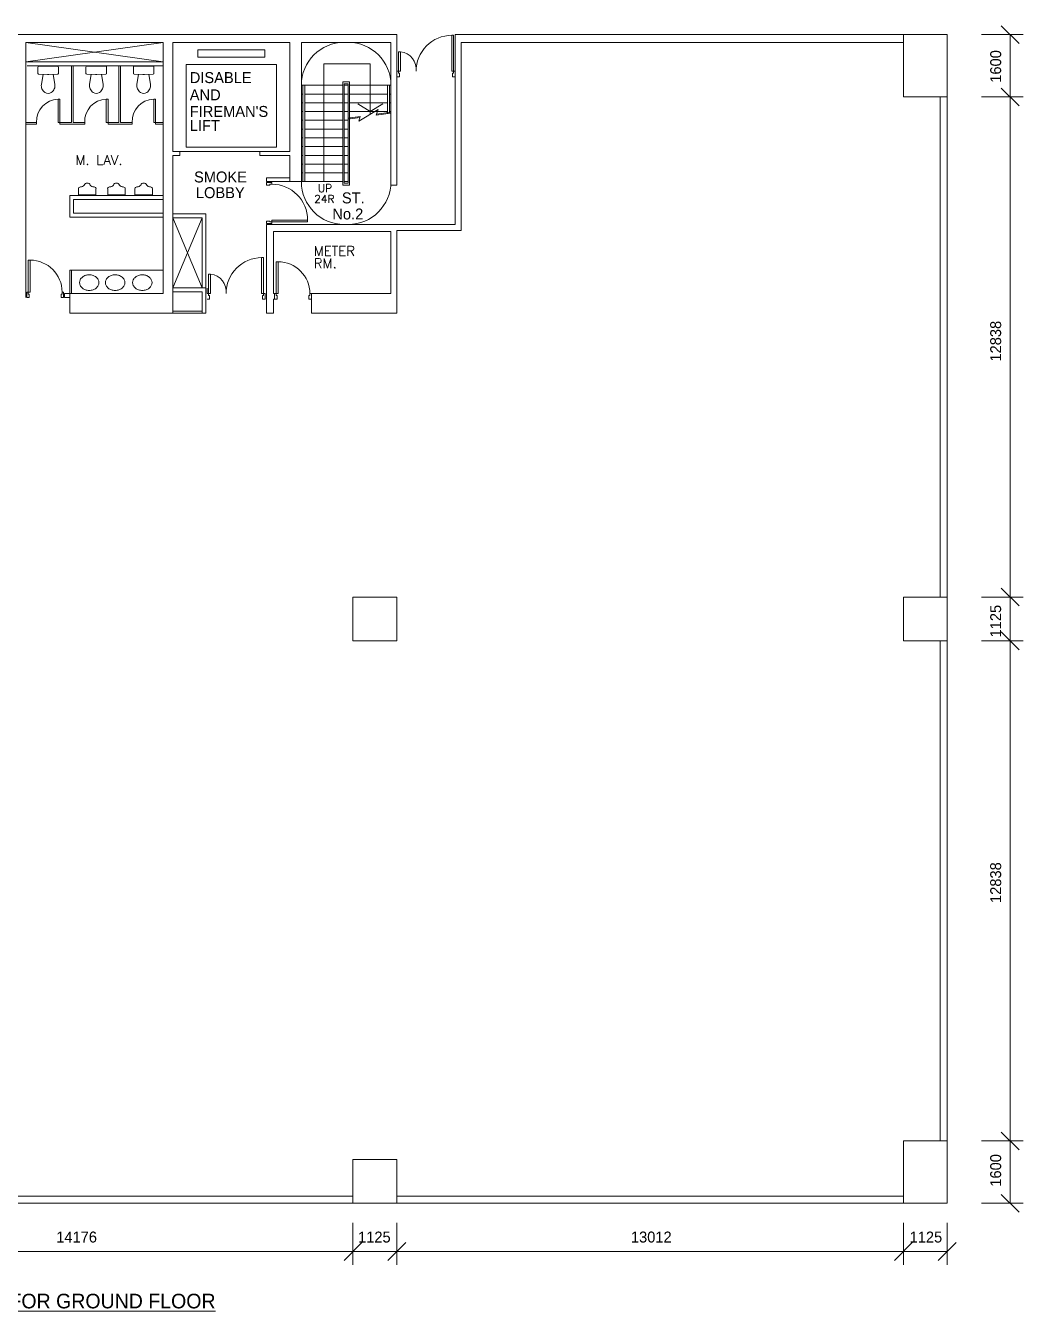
# Model space of a CAD drawing. Header units: millimetres. Extents: x 6000 to 109346, y -40506 to 46154.
# Drawn here: x 29015 to 54635, y 13152 to 46154 of the extents above; entities that cross this region are included whole.
import ezdxf
from ezdxf.enums import TextEntityAlignment as Align

# ---------------------------------------------------------------- set-up
doc = ezdxf.new("R2010")
doc.units = ezdxf.units.MM
doc.layers.get('0').update_dxf_attribs({"lineweight": 9})
doc.layers.add('ARCH', color=7, linetype='Continuous', lineweight=5, true_color=0xa0a0a0)
doc.styles.add('20S', font='SIMPLEX.shx', dxfattribs={"height": 200})
doc.styles.add('25S', font='simplex', dxfattribs={"height": 250})

msp = doc.modelspace()

# ---------------------------------------------------------------- linework, layer by layer
at = {"lineweight": 15}
for p, q in [((53558.5, 45925.6), (54635.2, 45925.6)), ((54068.5, 46154), (54525.3, 45697.2)), ((54296.9, 15925.6), (54296.9, 45925.6)), ((54068.5, 44554), (54525.3, 44097.2)), ((53558.5, 44325.6), (54635.2, 44325.6)), ((54068.5, 31716.5), (54525.3, 31259.7)), ((53558.5, 31488.1), (54635.2, 31488.1)), ((53558.5, 30363.1), (54635.2, 30363.1)), ((54068.5, 30591.5), (54525.3, 30134.7)), ((53558.5, 17525.6), (54635.2, 17525.6)), ((54068.5, 17754), (54525.3, 17297.2)), ((53558.5, 15925.6), (54635.2, 15925.6)), ((54068.5, 16154), (54525.3, 15697.2)), ((37419.7, 15425.6), (37419.7, 14348.9)), ((38544.7, 15425.6), (38544.7, 14348.9)), ((51556.3, 15425.6), (51556.3, 14348.9)), ((52681.3, 15425.6), (52681.3, 14348.9)), ((37648.1, 14915.6), (37191.3, 14458.8)), ((38773.1, 14915.6), (38316.3, 14458.8)), ((51784.7, 14915.6), (51327.9, 14458.8)), ((52909.7, 14915.6), (52452.9, 14458.8)), ((7681.3, 14687.2), (52681.3, 14687.2))]:
    msp.add_line(p, q, dxfattribs=at)
at = {"layer": 'ARCH', "lineweight": 15}
for p, q in [((38544.7, 45925.6), (8961.3, 45925.6)), ((8961.3, 45925.6), (38544.7, 45925.6)), ((40044.7, 45925.6), (52681.3, 45925.6)), ((52681.3, 45925.6), (52681.3, 15925.6)), ((40194.7, 45725.6), (51556.3, 45725.6)), ((52501.3, 44325.6), (52501.3, 31488.1)), ((38394.7, 42062.6), (38544.7, 42062.6)), ((38544.7, 40900.6), (40194.7, 40900.6)), ((35404.9, 39135.6), (35374.9, 39135.6)), ((37419.7, 30363.1), (37419.7, 31488.1)), ((51556.3, 30363.1), (51556.3, 31488.1)), ((52501.3, 30363.1), (52501.3, 17525.6)), ((37419.7, 15925.6), (37419.7, 17050.6)), ((52681.3, 15925.6), (7681.3, 15925.6)), ((37419.7, 16105.6), (23243.8, 16105.6)), ((51556.3, 16105.6), (38544.7, 16105.6))]:
    msp.add_line(p, q, dxfattribs=at)
at = {"layer": 'ARCH', "linetype": 'ByBlock', "lineweight": 9}
for p, q in [((38544.7, 45925.6), (38544.7, 42062.6)), ((39954.7, 45908.3), (39954.7, 44983.3)), ((39954.7, 45908.3), (40004.7, 45908.3)), ((40004.7, 44983.3), (40004.7, 45908.3)), ((40044.7, 45925.6), (40044.7, 41050.6)), ((29014.7, 45725.6), (32544.7, 45225.6)), ((29014.7, 45225.6), (32544.7, 45725.6)), ((32544.7, 45725.6), (29014.7, 45725.6)), ((29014.7, 45725.6), (29014.7, 39175.6)), ((32544.7, 45725.6), (32544.7, 39275.6)), ((32794.7, 45725.6), (32794.7, 42925.6)), ((35794.7, 45725.6), (32794.7, 45725.6)), ((35794.7, 45725.6), (35794.7, 42925.6)), ((36094.7, 45725.6), (36094.7, 42055.6)), ((36094.7, 45725.6), (37194.7, 45725.6)), ((38394.7, 45725.6), (37194.7, 45725.6)), ((38394.7, 45725.6), (38394.7, 42062.6)), ((40194.7, 45725.6), (40194.7, 40900.6)), ((32544.7, 45225.6), (29014.7, 45225.6)), ((33431.7, 45534.6), (35157.6, 45534.6)), ((33431.7, 45350), (33431.7, 45534.6)), ((35157.6, 45350), (33431.7, 45350)), ((35157.6, 45534.6), (35157.6, 45350)), ((38592.7, 45483.3), (38592.7, 44983.3)), ((38592.7, 45483.3), (38642.7, 45483.3)), ((38642.7, 44983.3), (38642.7, 45483.3)), ((29049.9, 45125.6), (30704.7, 45125.6)), ((30191.3, 43670.6), (30191.3, 45125.6)), ((30231.3, 43670.6), (30231.3, 45125.6)), ((32544.7, 45125.6), (30704.7, 45125.6)), ((31408, 43670.6), (31408, 45125.6)), ((31448, 43670.6), (31448, 45125.6)), ((33134.6, 43036.5), (33134.6, 45154.3)), ((33134.6, 45154.3), (35454.7, 45154.3)), ((35454.7, 45154.3), (35454.7, 43036.5)), ((36669.7, 45175.6), (37863.7, 45175.6)), ((36669.7, 45175.6), (36669.7, 42150.6)), ((37863.7, 43881.5), (37863.7, 45175.6)), ((38544.7, 44983.3), (38592.7, 44983.3)), ((38592.7, 44983.3), (38642.7, 44983.3)), ((38592.7, 44983.3), (38592.7, 44933.3)), ((38592.7, 44933.3), (38617.7, 44933.3)), ((38617.7, 44933.3), (38617.7, 44843.3)), ((39954.7, 44983.3), (40004.7, 44983.3)), ((39979.7, 44933.3), (39979.7, 44843.3)), ((40004.7, 44933.3), (39979.7, 44933.3)), ((40044.7, 44983.3), (40004.7, 44983.3)), ((40004.7, 44983.3), (40004.7, 44933.3)), ((40044.7, 44843.3), (40044.7, 44983.3)), ((37156.7, 44625.6), (36094.7, 44625.6)), ((36132.7, 42150.6), (36132.7, 44625.6)), ((36182.7, 42150.6), (36182.7, 44625.6)), ((37156.7, 42062.6), (37156.7, 44713.6)), ((37332.7, 44713.6), (37156.7, 44713.6)), ((37194.7, 42112.6), (37194.7, 44663.6)), ((37294.7, 44663.6), (37194.7, 44663.6)), ((37294.7, 44625.6), (37194.7, 44625.6)), ((37294.7, 42112.6), (37294.7, 44663.6)), ((37332.7, 42062.6), (37332.7, 44713.6)), ((38394.7, 44625.6), (37332.7, 44625.6)), ((38306.7, 43897.3), (38306.7, 44625.6)), ((38356.7, 43904.2), (38356.7, 44625.6)), ((38394.7, 44625.6), (38394.7, 44625.6)), ((38617.7, 44843.3), (38544.7, 44843.3)), ((39979.7, 44843.3), (40044.7, 44843.3)), ((29848, 43670.6), (29848, 44270.6)), ((29893, 44270.6), (29848, 44270.6)), ((29893, 43670.6), (29893, 44270.6)), ((31084.7, 43670.6), (31084.7, 44270.6)), ((31129.7, 44270.6), (31084.7, 44270.6)), ((31129.7, 43670.6), (31129.7, 44270.6)), ((32301.3, 43670.6), (32301.3, 44270.6)), ((32346.3, 44270.6), (32301.3, 44270.6)), ((32346.3, 43670.6), (32346.3, 44270.6)), ((36132.7, 44400.6), (36094.7, 44400.6)), ((37156.7, 44400.6), (36182.7, 44400.6)), ((37294.7, 44400.6), (37194.7, 44400.6)), ((38306.7, 44400.6), (37332.7, 44400.6)), ((38394.7, 44400.6), (38356.7, 44400.6)), ((36132.7, 44175.6), (36094.7, 44175.6)), ((36132.7, 43950.6), (36094.7, 43950.6)), ((37156.7, 44175.6), (36182.7, 44175.6)), ((37156.7, 43950.6), (36182.7, 43950.6)), ((37294.7, 44175.6), (37194.7, 44175.6)), ((37294.7, 43950.6), (37194.7, 43950.6)), ((38306.7, 44175.6), (37332.7, 44175.6)), ((38306.7, 43950.6), (37332.7, 43950.6)), ((37566.2, 43705.1), (38062.9, 43999.6)), ((38062.9, 43999.6), (38014.8, 43856.8)), ((38014.8, 43856.8), (38388.7, 43908.6)), ((38023.7, 43883.3), (38388.7, 43933.8)), ((38394.7, 44175.6), (38356.7, 44175.6)), ((38394.7, 43950.6), (38356.7, 43950.6)), ((29014.7, 43670.6), (29293, 43670.6)), ((29293, 43625.6), (29014.7, 43625.6)), ((29293, 43625.6), (29293, 43670.6)), ((29893, 43670.6), (29848, 43670.6)), ((29893, 43670.6), (30191.3, 43670.6)), ((29893, 43625.6), (29893, 43670.6)), ((30529.7, 43625.6), (29893, 43625.6)), ((30231.3, 43670.6), (30529.7, 43670.6)), ((30529.7, 43625.6), (30529.7, 43670.6)), ((31129.7, 43670.6), (31084.7, 43670.6)), ((31129.7, 43670.6), (31408, 43670.6)), ((31129.7, 43625.6), (31129.7, 43670.6)), ((31746.3, 43625.6), (31129.7, 43625.6)), ((31448, 43670.6), (31746.3, 43670.6)), ((31746.3, 43625.6), (31746.3, 43670.6)), ((32346.3, 43670.6), (32301.3, 43670.6)), ((32346.3, 43670.6), (32544.7, 43670.6)), ((32346.3, 43625.6), (32346.3, 43670.6)), ((32544.7, 43625.6), (32346.3, 43625.6)), ((36132.7, 43725.6), (36094.7, 43725.6)), ((37156.7, 43725.6), (36182.7, 43725.6)), ((37294.7, 43725.6), (37194.7, 43725.6)), ((37288.7, 43781.5), (37606.7, 43825.6)), ((37288.7, 43756.3), (37597.8, 43799.1)), ((37606.7, 43825.6), (37566.2, 43705.1)), ((36132.7, 43500.6), (36094.7, 43500.6)), ((36132.7, 43275.6), (36094.7, 43275.6)), ((37156.7, 43500.6), (36182.7, 43500.6)), ((37156.7, 43275.6), (36182.7, 43275.6)), ((37294.7, 43500.6), (37194.7, 43500.6)), ((37294.7, 43275.6), (37194.7, 43275.6)), ((32969.7, 42925.6), (32794.7, 42925.6)), ((32969.7, 42925.6), (35029.7, 42925.6)), ((32969.7, 42925.6), (32969.7, 42825.6)), ((35454.7, 43036.5), (33134.6, 43036.5)), ((35794.7, 42925.6), (35029.7, 42925.6)), ((35029.7, 42925.6), (35029.7, 42825.6)), ((36132.7, 43050.6), (36094.7, 43050.6)), ((37156.7, 43050.6), (36182.7, 43050.6)), ((37294.7, 43050.6), (37194.7, 43050.6)), ((32794.7, 42825.6), (32794.7, 38775.6)), ((32969.7, 42825.6), (32794.7, 42825.6)), ((35794.7, 42825.6), (35029.7, 42825.6)), ((35794.7, 42825.6), (35794.7, 42150.6)), ((36132.7, 42825.6), (36094.7, 42825.6)), ((36132.7, 42600.6), (36094.7, 42600.6)), ((37156.7, 42825.6), (36182.7, 42825.6)), ((37156.7, 42600.6), (36182.7, 42600.6)), ((37294.7, 42825.6), (37194.7, 42825.6)), ((37294.7, 42600.6), (37194.7, 42600.6)), ((35794.7, 42250.6), (35194.9, 42250.6)), ((35194.9, 42150.6), (35194.9, 42250.6)), ((36132.7, 42375.6), (36094.7, 42375.6)), ((37156.7, 42375.6), (36182.7, 42375.6)), ((37294.7, 42375.6), (37194.7, 42375.6)), ((35794.7, 42150.6), (35194.9, 42150.6)), ((36094.7, 42150.6), (35794.7, 42150.6)), ((37156.7, 42150.6), (36094.7, 42150.6)), ((37332.7, 42062.6), (37156.7, 42062.6)), ((37294.7, 42150.6), (37194.7, 42150.6)), ((37294.7, 42112.6), (37194.7, 42112.6)), ((32544.7, 41792), (30144.7, 41792)), ((30144.7, 41242), (30144.7, 41792)), ((32544.7, 41692), (30244.7, 41692)), ((30244.7, 41342), (30244.7, 41692)), ((32544.7, 41342), (30244.7, 41342)), ((33644.7, 41325.6), (32794.7, 41325.6)), ((33644.7, 41325.6), (33644.7, 39225.6)), ((32544.7, 41242), (30144.7, 41242)), ((32794.7, 41225.6), (33544.7, 39425.6)), ((33544.7, 41225.6), (32794.7, 39425.6)), ((33544.7, 41225.6), (32794.7, 41225.6)), ((33544.7, 41225.6), (33544.7, 39425.6)), ((35194.9, 41050.6), (40044.7, 41050.6)), ((35194.9, 40870.6), (35194.9, 41050.6)), ((35194.9, 39275.6), (35194.9, 40870.6)), ((35374.9, 40870.6), (38394.7, 40870.6)), ((35374.9, 39275.6), (35374.9, 40870.6)), ((38394.7, 40870.6), (38394.7, 39275.6)), ((38544.7, 40900.6), (38544.7, 38775.6)), ((35073.9, 40200.6), (35073.9, 39275.6)), ((35073.9, 40200.6), (35123.9, 40200.6)), ((35123.9, 39275.6), (35123.9, 40200.6)), ((30144.7, 39875.6), (32544.7, 39875.6)), ((30144.7, 39275.6), (30144.7, 39875.6)), ((30194.7, 39275.6), (30194.7, 39875.6)), ((33711.9, 39775.6), (33711.9, 39275.6)), ((33711.9, 39775.6), (33761.9, 39775.6)), ((33761.9, 39275.6), (33761.9, 39775.6)), ((30144.7, 39275.6), (30014.7, 39275.6)), ((30014.7, 39175.6), (30014.7, 39275.6)), ((30144.7, 39275.6), (32544.7, 39275.6)), ((30144.7, 39275.6), (30144.7, 38775.6)), ((32794.7, 39425.6), (33644.7, 39425.6)), ((32794.7, 39325.6), (33544.7, 39325.6)), ((33544.7, 39325.6), (33544.7, 38775.6)), ((33644.7, 39325.6), (33644.7, 38775.6)), ((33671.9, 39275.6), (33671.9, 39415.6)), ((33671.9, 39275.6), (33711.9, 39275.6)), ((33711.9, 39275.6), (33761.9, 39275.6)), ((33711.9, 39275.6), (33711.9, 39225.6)), ((35073.9, 39275.6), (35123.9, 39275.6)), ((35163.9, 39275.6), (35123.9, 39275.6)), ((35123.9, 39275.6), (35123.9, 39225.6)), ((35163.9, 39135.6), (35163.9, 39275.6)), ((35194.9, 39275.6), (35194.9, 38925.6)), ((35194.9, 39275.6), (35194.9, 38775.6)), ((35374.9, 39275.6), (35444.9, 39275.6)), ((35374.9, 39275.6), (35424.9, 39275.6)), ((36314.9, 39275.6), (38394.7, 39275.6)), ((30144.7, 39175.6), (30014.7, 39175.6)), ((33736.9, 39135.6), (33671.9, 39135.6)), ((33711.9, 39225.6), (33736.9, 39225.6)), ((33736.9, 39225.6), (33736.9, 39135.6)), ((35098.9, 39225.6), (35098.9, 39135.6)), ((35123.9, 39225.6), (35098.9, 39225.6)), ((35098.9, 39135.6), (35163.9, 39135.6)), ((35374.9, 38775.6), (35374.9, 39135.6)), ((36354.9, 39135.6), (36354.9, 38775.6)), ((30144.7, 38775.6), (32794.7, 38775.6)), ((33544.7, 38825.6), (32794.7, 38825.6)), ((33544.7, 38775.6), (32794.7, 38775.6)), ((33544.7, 38775.6), (33644.7, 38775.6)), ((35374.9, 38775.6), (35194.9, 38775.6)), ((38544.7, 38775.6), (36354.9, 38775.6))]:
    msp.add_line(p, q, dxfattribs=at)
at = {"layer": 'ARCH', "lineweight": 9}
for p, q in [((29326.2, 44929.5), (29326.2, 45094)), ((29573.4, 44904.2), (29345.8, 44909.3)), ((29346.2, 45114), (29836.2, 45114)), ((29459.2, 44906.8), (29418.3, 44643.6)), ((29609.1, 44904.2), (29836.7, 44909.3)), ((29723.3, 44906.8), (29764.2, 44643.6)), ((29856.2, 45094), (29856.2, 44929.5)), ((30562.9, 44929.5), (30562.9, 45094)), ((30810.1, 44904.2), (30582.5, 44909.3)), ((30582.9, 45114), (31072.9, 45114)), ((30695.9, 44906.8), (30655, 44643.6)), ((30845.7, 44904.2), (31073.4, 44909.3)), ((30959.9, 44906.8), (31000.9, 44643.6)), ((31092.9, 45094), (31092.9, 44929.5)), ((31779.6, 44929.5), (31779.6, 45094)), ((32026.8, 44904.2), (31799.1, 44909.3)), ((31799.6, 45114), (32289.6, 45114)), ((31912.5, 44906.8), (31871.6, 44643.6)), ((32062.4, 44904.2), (32290, 44909.3)), ((32176.6, 44906.8), (32217.5, 44643.6)), ((32309.6, 45094), (32309.6, 44929.5)), ((40044.7, 44843.3), (40044.7, 44983.3)), ((37544.3, 44151.1), (37863.7, 43950.6)), ((37863.7, 43950.6), (38183, 44151.1)), ((30370, 41816.3), (30370, 41966)), ((30819.3, 41816.3), (30819.3, 41966)), ((31120, 41816.3), (31120, 41966)), ((31569.3, 41816.3), (31569.3, 41966)), ((31820, 41816.3), (31820, 41966)), ((32269.3, 41816.3), (32269.3, 41966)), ((35194.9, 42060.6), (35194.9, 42125.6)), ((35194.9, 42125.6), (35334.9, 42125.6)), ((35284.9, 42060.6), (35194.9, 42060.6)), ((35284.9, 42085.6), (35284.9, 42060.6)), ((35334.9, 42085.6), (35284.9, 42085.6)), ((35334.9, 42125.6), (35334.9, 42085.6)), ((30819.3, 41816.3), (30370, 41816.3)), ((31569.3, 41816.3), (31120, 41816.3)), ((32269.3, 41816.3), (31820, 41816.3)), ((35194.9, 41140.6), (35194.9, 41075.6)), ((35284.9, 41140.6), (35194.9, 41140.6)), ((35194.9, 41075.6), (35334.9, 41075.6)), ((35284.9, 41115.6), (35284.9, 41140.6)), ((35334.9, 41115.6), (35284.9, 41115.6)), ((35334.9, 41165.6), (35334.9, 41115.6)), ((36254.9, 41165.6), (35334.9, 41165.6)), ((35334.9, 41115.6), (36254.9, 41115.6)), ((35334.9, 41075.6), (35334.9, 41115.6)), ((36254.9, 41165.6), (36254.9, 41115.6)), ((29079.7, 39315.6), (29079.7, 40135.6)), ((29129.7, 40135.6), (29079.7, 40135.6)), ((29129.7, 40135.6), (29129.7, 39315.6)), ((35444.9, 39275.6), (35444.9, 40095.6)), ((35494.9, 40095.6), (35444.9, 40095.6)), ((35494.9, 40095.6), (35494.9, 39275.6)), ((29039.7, 39315.6), (29079.7, 39315.6)), ((29039.7, 39175.6), (29039.7, 39315.6)), ((29079.7, 39315.6), (29079.7, 39265.6)), ((29129.7, 39315.6), (29079.7, 39315.6)), ((29989.7, 39315.6), (29949.7, 39315.6)), ((29949.7, 39315.6), (29949.7, 39265.6)), ((29989.7, 39175.6), (29989.7, 39315.6)), ((35404.9, 39275.6), (35444.9, 39275.6)), ((35404.9, 39135.6), (35404.9, 39275.6)), ((35444.9, 39275.6), (35444.9, 39225.6)), ((35494.9, 39275.6), (35444.9, 39275.6)), ((36354.9, 39275.6), (36314.9, 39275.6)), ((36314.9, 39275.6), (36314.9, 39225.6)), ((36354.9, 39135.6), (36354.9, 39275.6)), ((29104.7, 39175.6), (29039.7, 39175.6)), ((29079.7, 39265.6), (29104.7, 39265.6)), ((29104.7, 39265.6), (29104.7, 39175.6)), ((29949.7, 39265.6), (29924.7, 39265.6)), ((29924.7, 39265.6), (29924.7, 39175.6)), ((29924.7, 39175.6), (29989.7, 39175.6)), ((35469.9, 39135.6), (35404.9, 39135.6)), ((35444.9, 39225.6), (35469.9, 39225.6)), ((35469.9, 39225.6), (35469.9, 39135.6)), ((36314.9, 39225.6), (36289.9, 39225.6)), ((36289.9, 39225.6), (36289.9, 39135.6)), ((36289.9, 39135.6), (36354.9, 39135.6))]:
    msp.add_line(p, q, dxfattribs=at)
at = {"layer": 'ARCH', "lineweight": 15}
msp.add_lwpolyline([(52681.3, 45925.6), (51556.3, 45925.6), (51556.3, 44325.6), (52681.3, 44325.6)], dxfattribs=at)
at = {"layer": 'ARCH', "linetype": 'Continuous', "lineweight": 9}
for points in [[(30396.1, 39558.6, -0.1196389), (30414.1, 39633, -0.1048839), (30469.2, 39700.3, -0.0890941), (30555.7, 39747.4, -0.096836), (30645.7, 39759, -0.0804377), (30743.5, 39743.2, -0.0890941), (30822.2, 39700.3, -0.1048839), (30877.2, 39633, -0.1196389), (30895.3, 39558.6, -0.1196389), (30877.2, 39484.3, -0.1048839), (30822.2, 39416.9, -0.0890941), (30743.5, 39374, -0.0804377), (30645.7, 39358.2, -0.0804377), (30547.8, 39374, -0.0890941), (30469.2, 39416.9, -0.1048839), (30414.1, 39484.3, -0.1196389)], [(31561.8, 39558.6, 0.1196389), (31543.8, 39633, 0.1048839), (31488.7, 39700.3, 0.0890941), (31402.2, 39747.4, 0.096836), (31312.2, 39759, 0.0804377), (31214.4, 39743.2, 0.0890941), (31135.7, 39700.3, 0.1048839), (31080.7, 39633, 0.1196389), (31062.6, 39558.6, 0.1196389), (31080.7, 39484.3, 0.1048839), (31135.7, 39416.9, 0.0890941), (31214.4, 39374, 0.0804377), (31312.2, 39358.2, 0.0804377), (31410.1, 39374, 0.0890941), (31488.7, 39416.9, 0.1048839), (31543.8, 39484.3, 0.1196389)], [(32259.2, 39558.6, 0.1196389), (32241.1, 39633, 0.1048839), (32186.1, 39700.3, 0.0890941), (32099.6, 39747.4, 0.096836), (32009.6, 39759, 0.0804377), (31911.8, 39743.2, 0.0890941), (31833.1, 39700.3, 0.1048839), (31778, 39633, 0.1196389), (31760, 39558.6, 0.1196389), (31778, 39484.3, 0.1048839), (31833.1, 39416.9, 0.0890941), (31911.8, 39374, 0.0804377), (32009.6, 39358.2, 0.0804377), (32107.4, 39374, 0.0890941), (32186.1, 39416.9, 0.1048839), (32241.1, 39484.3, 0.1196389)]]:
    msp.add_lwpolyline(points, format="xyb", close=True, dxfattribs=at)
at = {"layer": 'ARCH', "lineweight": 15}
for points in [[(37419.7, 30363.1), (38544.7, 30363.1), (38544.7, 31488.1), (37419.7, 31488.1)], [(51556.3, 30363.1), (52681.3, 30363.1), (52681.3, 31488.1), (51556.3, 31488.1)], [(51556.3, 15925.6), (52681.3, 15925.6), (52681.3, 17525.6), (51556.3, 17525.6)], [(37419.7, 15925.6), (38544.7, 15925.6), (38544.7, 17050.6), (37419.7, 17050.6)]]:
    msp.add_lwpolyline(points, close=True, dxfattribs=at)
at = {"layer": 'ARCH', "linetype": 'ByBlock', "lineweight": 9}
for centre, radius, start, end in [((39960.1, 44990.9), 917.5, 90.34033, 180.47059), ((37194.7, 44625.6), 1100, 90, 180), ((37294.7, 44625.6), 1100, 0, 90), ((38592.7, 45033.3), 452.8, 353.65981, 83.65981), ((29870.5, 43693.1), 577.9, 92.23117, 182.23117), ((31107.2, 43693.1), 577.9, 92.23117, 182.23117), ((32323.8, 43693.1), 577.9, 92.23117, 182.23117), ((37194.7, 42150.6), 1100, 180, 270), ((37294.7, 42150.6), 1100, 270, 0), ((35079.4, 39283.1), 917.5, 90.34033, 180.47059), ((33711.9, 39325.6), 452.8, 353.65981, 83.65981)]:
    msp.add_arc(centre, radius, start, end, dxfattribs=at)
at = {"layer": 'ARCH', "lineweight": 9}
for centre, radius, start, end in [((29346.2, 45094), 20, 90, 180), ((29346.2, 44929.5), 20, 180, 268.72409), ((29591.2, 45704), 800, 268.72409, 271.27591), ((29836.2, 45093.8), 20, 0, 90), ((29836.2, 44929.3), 20, 271.27591, 0), ((30582.9, 45094), 20, 90, 180), ((30582.9, 44929.5), 20, 180, 268.72409), ((30827.9, 45704), 800, 268.72409, 271.27591), ((31072.9, 45093.8), 20, 0, 90), ((31072.9, 44929.3), 20, 271.27591, 0), ((31799.6, 45094), 20, 90, 180), ((31799.6, 44929.5), 20, 180, 268.72409), ((32044.6, 45704), 800, 268.72409, 271.27591), ((32289.6, 45093.8), 20, 0, 90), ((32289.6, 44929.3), 20, 271.27591, 0), ((29615.9, 44612.9), 200, 171.16476, 203.67155), ((29566.6, 44612.9), 200, 336.32845, 8.83524), ((30852.6, 44612.9), 200, 171.16476, 203.67155), ((30803.2, 44612.9), 200, 336.32845, 8.83524), ((32069.3, 44612.9), 200, 171.16476, 203.67155), ((32019.9, 44612.9), 200, 336.32845, 8.83524), ((29639.7, 44623.3), 226, 203.67155, 234.99095), ((29591.2, 44564.4), 150, 237.70034, 302.29966), ((29542.8, 44623.3), 226, 305.00905, 336.32845), ((30876.4, 44623.3), 226, 203.67155, 234.99095), ((30827.9, 44564.4), 150, 237.70034, 302.29966), ((30779.4, 44623.3), 226, 305.00905, 336.32845), ((32093.1, 44623.3), 226, 203.67155, 234.99095), ((32044.6, 44564.4), 150, 237.70034, 302.29966), ((31996.1, 44623.3), 226, 305.00905, 336.32845), ((30418.2, 41966.3), 49.3, 88.06353, 174.97962), ((30433.6, 42111.3), 96.8, 261.84489, 330.16798), ((30597, 42027.5), 87, 91.54619, 155.80972), ((30592.3, 42027.5), 87, 24.19028, 88.45381), ((30755.7, 42111.3), 96.8, 209.83202, 278.15511), ((30771.1, 41966.3), 49.3, 5.02038, 91.93647), ((31168.2, 41966.3), 49.3, 88.06353, 174.97962), ((31183.6, 42111.3), 96.8, 261.84489, 330.16798), ((31347, 42027.5), 87, 91.54619, 155.80972), ((31342.3, 42027.5), 87, 24.19028, 88.45381), ((31505.7, 42111.3), 96.8, 209.83202, 278.15511), ((31521.1, 41966.3), 49.3, 5.02038, 91.93647), ((31868.2, 41966.3), 49.3, 88.06353, 174.97962), ((31883.6, 42111.3), 96.8, 261.84489, 330.16798), ((32047, 42027.5), 87, 91.54619, 155.80972), ((32042.3, 42027.5), 87, 24.19028, 88.45381), ((32205.7, 42111.3), 96.8, 209.83202, 278.15511), ((32221.1, 41966.3), 49.3, 5.02038, 91.93647), ((35334.9, 41165.6), 920, 0, 90), ((29129.7, 39315.6), 820, 0, 90), ((35494.9, 39275.6), 820, 0, 90)]:
    msp.add_arc(centre, radius, start, end, dxfattribs=at)

# ---------------------------------------------------------------- texts
at = {"linetype": 'ByBlock', "lineweight": 15}
msp.add_text('%%ULAYOUT PLAN FOR GROUND FLOOR', height=375, dxfattribs=at).set_placement((25002.3, 13227.4))
at = {"layer": 'ARCH', "linetype": 'ByBlock', "lineweight": 9}
for s, p in [('1600', (54066.5, 44689.9)), ('12838', (54066.5, 37532.2)), ('1125', (54066.5, 30450.3)), ('12838', (54066.5, 23633.7)), ('1600', (54066.5, 16350.5))]:
    msp.add_text(s, height=281.25, rotation=90, dxfattribs=at).set_placement(p)
for s, p in [('DISABLE', (33228, 44681.7)), ('AND', (33228, 44238.7)), ("FIREMAN'S", (33228, 43812.8)), ('LIFT', (33228, 43452.4)), ('SMOKE', (33337.7, 42130.2)), ('LOBBY', (33385.4, 41727.2)), ('ST.', (37135.1, 41593.1)), ('No.2', (36889.8, 41180)), ('14176', (29799.3, 14917.6)), ('1125', (37550.8, 14917.6)), ('13012', (44558.2, 14917.6)), ('1125', (51715.9, 14917.6))]:
    msp.add_text(s, height=281.25, dxfattribs=at).set_placement(p)
at = {"layer": 'ARCH', "linetype": 'ByBlock', "lineweight": 9, "style": '25S'}
msp.add_text('M. LAV.', height=250, dxfattribs=at).set_placement((30897.7, 42705.8), align=Align.MIDDLE)
at = {"layer": 'ARCH', "linetype": 'ByBlock', "lineweight": 9}
for s, height, style, p in [('UP', 200, '20S', (36519.1, 41883.6)), ('24R', 200, '20S', (36419.3, 41604.8)), ('METER', 250, '25S', (36411.5, 40245.9)), ('RM.', 250, '25S', (36414.3, 39929))]:
    msp.add_text(s, height=height, dxfattribs=dict(at, style=style)).set_placement(p)

doc.saveas('drawing.dxf')
